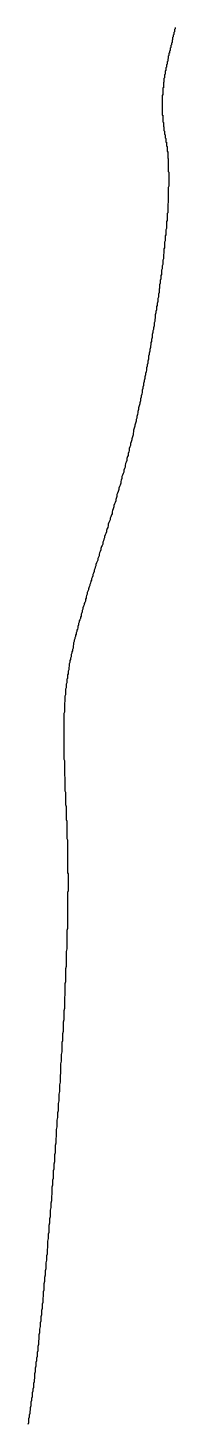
# Model space of a CAD drawing. Header units: millimetres. Extents: x 111 to 2999, y 81 to 1941.
# Drawn here: x 987.51 to 989.89, y 580.32 to 602.84 of the extents above; entities that cross this region are included whole.
import ezdxf

# ---------------------------------------------------------------- set-up
doc = ezdxf.new("R2010")
doc.units = ezdxf.units.MM

msp = doc.modelspace()

# ---------------------------------------------------------------- linework, layer by layer
msp.add_polyline3d([(989.89, 602.843, 0), (989.89, 602.833, 0), (989.89, 602.833, 0), (989.89, 602.823, 0), (989.88, 602.813, 0), (989.88, 602.803, 0), (989.88, 602.793, 0), (989.88, 602.783, 0), (989.88, 602.773, 0), (989.87, 602.763, 0), (989.87, 602.763, 0), (989.87, 602.753, 0), (989.87, 602.743, 0), (989.87, 602.733, 0), (989.86, 602.723, 0), (989.86, 602.713, 0), (989.86, 602.703, 0), (989.86, 602.703, 0), (989.86, 602.693, 0), (989.85, 602.683, 0), (989.85, 602.673, 0), (989.85, 602.663, 0), (989.85, 602.653, 0), (989.85, 602.643, 0), (989.84, 602.643, 0), (989.84, 602.633, 0), (989.84, 602.623, 0), (989.84, 602.613, 0), (989.84, 602.603, 0), (989.83, 602.593, 0), (989.83, 602.593, 0), (989.83, 602.583, 0), (989.83, 602.573, 0), (989.83, 602.563, 0), (989.82, 602.553, 0), (989.82, 602.553, 0), (989.82, 602.543, 0), (989.82, 602.533, 0), (989.82, 602.523, 0), (989.81, 602.513, 0), (989.81, 602.503, 0), (989.81, 602.503, 0), (989.81, 602.493, 0), (989.81, 602.483, 0), (989.81, 602.473, 0), (989.8, 602.463, 0), (989.8, 602.463, 0), (989.8, 602.453, 0), (989.8, 602.443, 0), (989.8, 602.433, 0), (989.79, 602.433, 0), (989.79, 602.423, 0), (989.79, 602.413, 0), (989.79, 602.403, 0), (989.79, 602.393, 0), (989.79, 602.393, 0), (989.78, 602.383, 0), (989.78, 602.373, 0), (989.78, 602.363, 0), (989.78, 602.363, 0), (989.78, 602.353, 0), (989.78, 602.343, 0), (989.77, 602.333, 0), (989.77, 602.333, 0), (989.77, 602.323, 0), (989.77, 602.313, 0), (989.77, 602.303, 0), (989.77, 602.303, 0), (989.76, 602.293, 0), (989.76, 602.283, 0), (989.76, 602.273, 0), (989.76, 602.273, 0), (989.76, 602.263, 0), (989.76, 602.253, 0), (989.75, 602.243, 0), (989.75, 602.243, 0), (989.75, 602.233, 0), (989.75, 602.223, 0), (989.75, 602.213, 0), (989.75, 602.213, 0), (989.75, 602.203, 0), (989.74, 602.193, 0), (989.74, 602.193, 0), (989.74, 602.183, 0), (989.74, 602.173, 0), (989.74, 602.163, 0), (989.74, 602.163, 0), (989.74, 602.153, 0), (989.73, 602.143, 0), (989.73, 602.143, 0), (989.73, 602.133, 0), (989.73, 602.123, 0), (989.73, 602.123, 0), (989.73, 602.113, 0), (989.73, 602.103, 0), (989.73, 602.103, 0), (989.73, 602.093, 0), (989.72, 602.083, 0), (989.72, 602.073, 0), (989.72, 602.073, 0), (989.72, 602.063, 0), (989.72, 602.053, 0), (989.72, 602.053, 0), (989.72, 602.043, 0), (989.72, 602.033, 0), (989.72, 602.033, 0), (989.71, 602.023, 0), (989.71, 602.013, 0), (989.71, 602.013, 0), (989.71, 602.003, 0), (989.71, 601.993, 0), (989.71, 601.993, 0), (989.71, 601.983, 0), (989.71, 601.983, 0), (989.71, 601.973, 0), (989.71, 601.963, 0), (989.7, 601.963, 0), (989.7, 601.953, 0), (989.7, 601.943, 0), (989.7, 601.943, 0), (989.7, 601.933, 0), (989.7, 601.923, 0), (989.7, 601.923, 0), (989.7, 601.913, 0), (989.7, 601.903, 0), (989.7, 601.903, 0), (989.7, 601.893, 0), (989.7, 601.893, 0), (989.7, 601.883, 0), (989.7, 601.873, 0), (989.69, 601.873, 0), (989.69, 601.863, 0), (989.69, 601.863, 0), (989.69, 601.853, 0), (989.69, 601.843, 0), (989.69, 601.843, 0), (989.69, 601.833, 0), (989.69, 601.823, 0), (989.69, 601.823, 0), (989.69, 601.813, 0), (989.69, 601.813, 0), (989.69, 601.803, 0), (989.69, 601.793, 0), (989.69, 601.793, 0), (989.69, 601.783, 0), (989.69, 601.783, 0), (989.69, 601.773, 0), (989.69, 601.763, 0), (989.69, 601.763, 0), (989.69, 601.753, 0), (989.68, 601.753, 0), (989.68, 601.743, 0), (989.68, 601.733, 0), (989.68, 601.733, 0), (989.68, 601.723, 0), (989.68, 601.723, 0), (989.68, 601.713, 0), (989.68, 601.713, 0), (989.68, 601.703, 0), (989.68, 601.693, 0), (989.68, 601.693, 0), (989.68, 601.683, 0), (989.68, 601.683, 0), (989.68, 601.673, 0), (989.68, 601.673, 0), (989.68, 601.663, 0), (989.68, 601.653, 0), (989.68, 601.653, 0), (989.68, 601.643, 0), (989.68, 601.643, 0), (989.68, 601.633, 0), (989.68, 601.633, 0), (989.68, 601.623, 0), (989.68, 601.613, 0), (989.68, 601.613, 0), (989.68, 601.603, 0), (989.68, 601.603, 0), (989.68, 601.593, 0), (989.68, 601.593, 0), (989.68, 601.583, 0), (989.68, 601.583, 0), (989.68, 601.573, 0), (989.68, 601.563, 0), (989.68, 601.563, 0), (989.68, 601.553, 0), (989.68, 601.553, 0), (989.68, 601.543, 0), (989.68, 601.543, 0), (989.68, 601.533, 0), (989.68, 601.533, 0), (989.68, 601.523, 0), (989.68, 601.523, 0), (989.68, 601.513, 0), (989.68, 601.513, 0), (989.68, 601.503, 0), (989.68, 601.493, 0), (989.68, 601.493, 0), (989.68, 601.483, 0), (989.68, 601.483, 0), (989.68, 601.473, 0), (989.68, 601.473, 0), (989.68, 601.463, 0), (989.68, 601.463, 0), (989.68, 601.453, 0), (989.68, 601.453, 0), (989.68, 601.443, 0), (989.68, 601.443, 0), (989.68, 601.433, 0), (989.69, 601.433, 0), (989.69, 601.423, 0), (989.69, 601.423, 0), (989.69, 601.413, 0), (989.69, 601.413, 0), (989.69, 601.403, 0), (989.69, 601.393, 0), (989.69, 601.393, 0), (989.69, 601.383, 0), (989.69, 601.383, 0), (989.69, 601.373, 0), (989.69, 601.373, 0), (989.69, 601.363, 0), (989.69, 601.363, 0), (989.69, 601.353, 0), (989.69, 601.353, 0), (989.69, 601.343, 0), (989.69, 601.343, 0), (989.69, 601.333, 0), (989.69, 601.333, 0), (989.69, 601.323, 0), (989.69, 601.323, 0), (989.7, 601.313, 0), (989.7, 601.313, 0), (989.7, 601.303, 0), (989.7, 601.303, 0), (989.7, 601.293, 0), (989.7, 601.293, 0), (989.7, 601.283, 0), (989.7, 601.283, 0), (989.7, 601.273, 0), (989.7, 601.273, 0), (989.7, 601.263, 0), (989.7, 601.263, 0), (989.7, 601.253, 0), (989.7, 601.253, 0), (989.7, 601.243, 0), (989.71, 601.243, 0), (989.71, 601.233, 0), (989.71, 601.233, 0), (989.71, 601.223, 0), (989.71, 601.223, 0), (989.71, 601.213, 0), (989.71, 601.213, 0), (989.71, 601.203, 0), (989.71, 601.203, 0), (989.71, 601.193, 0), (989.71, 601.183, 0), (989.71, 601.183, 0), (989.72, 601.173, 0), (989.72, 601.173, 0), (989.72, 601.163, 0), (989.72, 601.163, 0), (989.72, 601.153, 0), (989.72, 601.153, 0), (989.72, 601.143, 0), (989.72, 601.143, 0), (989.72, 601.133, 0), (989.72, 601.133, 0), (989.72, 601.123, 0), (989.73, 601.113, 0), (989.73, 601.113, 0), (989.73, 601.103, 0), (989.73, 601.103, 0), (989.73, 601.093, 0), (989.73, 601.093, 0), (989.73, 601.083, 0), (989.73, 601.073, 0), (989.73, 601.073, 0), (989.73, 601.063, 0), (989.73, 601.063, 0), (989.74, 601.053, 0), (989.74, 601.043, 0), (989.74, 601.043, 0), (989.74, 601.033, 0), (989.74, 601.033, 0), (989.74, 601.023, 0), (989.74, 601.013, 0), (989.74, 601.013, 0), (989.74, 601.003, 0), (989.74, 600.993, 0), (989.75, 600.993, 0), (989.75, 600.983, 0), (989.75, 600.973, 0), (989.75, 600.973, 0), (989.75, 600.963, 0), (989.75, 600.953, 0), (989.75, 600.953, 0), (989.75, 600.943, 0), (989.75, 600.933, 0), (989.75, 600.933, 0), (989.76, 600.923, 0), (989.76, 600.913, 0), (989.76, 600.903, 0), (989.76, 600.903, 0), (989.76, 600.893, 0), (989.76, 600.883, 0), (989.76, 600.873, 0), (989.76, 600.873, 0), (989.76, 600.863, 0), (989.76, 600.853, 0), (989.76, 600.843, 0), (989.77, 600.843, 0), (989.77, 600.833, 0), (989.77, 600.823, 0), (989.77, 600.813, 0), (989.77, 600.803, 0), (989.77, 600.793, 0), (989.77, 600.793, 0), (989.77, 600.783, 0), (989.77, 600.773, 0), (989.77, 600.763, 0), (989.77, 600.753, 0), (989.77, 600.743, 0), (989.77, 600.733, 0), (989.78, 600.733, 0), (989.78, 600.723, 0), (989.78, 600.713, 0), (989.78, 600.703, 0), (989.78, 600.693, 0), (989.78, 600.683, 0), (989.78, 600.673, 0), (989.78, 600.663, 0), (989.78, 600.653, 0), (989.78, 600.643, 0), (989.78, 600.633, 0), (989.78, 600.623, 0), (989.78, 600.613, 0), (989.78, 600.603, 0), (989.78, 600.593, 0), (989.78, 600.583, 0), (989.78, 600.573, 0), (989.78, 600.563, 0), (989.78, 600.553, 0), (989.78, 600.543, 0), (989.78, 600.533, 0), (989.78, 600.523, 0), (989.79, 600.513, 0), (989.79, 600.503, 0), (989.79, 600.493, 0), (989.79, 600.473, 0), (989.79, 600.463, 0), (989.79, 600.453, 0), (989.79, 600.443, 0), (989.79, 600.433, 0), (989.79, 600.423, 0), (989.79, 600.403, 0), (989.79, 600.393, 0), (989.79, 600.383, 0), (989.79, 600.373, 0), (989.79, 600.363, 0), (989.79, 600.343, 0), (989.79, 600.333, 0), (989.79, 600.323, 0), (989.79, 600.303, 0), (989.79, 600.293, 0), (989.79, 600.283, 0), (989.78, 600.263, 0), (989.78, 600.253, 0), (989.78, 600.243, 0), (989.78, 600.223, 0), (989.78, 600.213, 0), (989.78, 600.203, 0), (989.78, 600.183, 0), (989.78, 600.173, 0), (989.78, 600.153, 0), (989.78, 600.143, 0), (989.78, 600.123, 0), (989.78, 600.113, 0), (989.78, 600.103, 0), (989.78, 600.083, 0), (989.78, 600.073, 0), (989.78, 600.053, 0), (989.78, 600.033, 0), (989.78, 600.023, 0), (989.77, 600.003, 0), (989.77, 599.993, 0), (989.77, 599.973, 0), (989.77, 599.953, 0), (989.77, 599.943, 0), (989.77, 599.923, 0), (989.77, 599.913, 0), (989.77, 599.893, 0), (989.77, 599.873, 0), (989.77, 599.853, 0), (989.76, 599.843, 0), (989.76, 599.823, 0), (989.76, 599.803, 0), (989.76, 599.783, 0), (989.76, 599.773, 0), (989.76, 599.753, 0), (989.76, 599.733, 0), (989.75, 599.713, 0), (989.75, 599.693, 0), (989.75, 599.673, 0), (989.75, 599.663, 0), (989.75, 599.643, 0), (989.75, 599.623, 0), (989.75, 599.603, 0), (989.74, 599.583, 0), (989.74, 599.563, 0), (989.74, 599.543, 0), (989.74, 599.523, 0), (989.74, 599.503, 0), (989.73, 599.483, 0), (989.73, 599.463, 0), (989.73, 599.443, 0), (989.73, 599.423, 0), (989.73, 599.403, 0), (989.72, 599.383, 0), (989.72, 599.353, 0), (989.72, 599.333, 0), (989.72, 599.313, 0), (989.72, 599.293, 0), (989.71, 599.273, 0), (989.71, 599.253, 0), (989.71, 599.233, 0), (989.71, 599.203, 0), (989.7, 599.183, 0), (989.7, 599.163, 0), (989.7, 599.143, 0), (989.7, 599.113, 0), (989.69, 599.093, 0), (989.69, 599.073, 0), (989.69, 599.053, 0), (989.69, 599.023, 0), (989.68, 599.003, 0), (989.68, 598.983, 0), (989.68, 598.953, 0), (989.67, 598.933, 0), (989.67, 598.913, 0), (989.67, 598.883, 0), (989.67, 598.863, 0), (989.66, 598.843, 0), (989.66, 598.813, 0), (989.66, 598.793, 0), (989.65, 598.763, 0), (989.65, 598.743, 0), (989.65, 598.723, 0), (989.64, 598.693, 0), (989.64, 598.673, 0), (989.64, 598.643, 0), (989.63, 598.623, 0), (989.63, 598.593, 0), (989.63, 598.573, 0), (989.62, 598.543, 0), (989.62, 598.523, 0), (989.62, 598.493, 0), (989.61, 598.473, 0), (989.61, 598.443, 0), (989.61, 598.423, 0), (989.6, 598.393, 0), (989.6, 598.363, 0), (989.59, 598.343, 0), (989.59, 598.313, 0), (989.59, 598.293, 0), (989.58, 598.263, 0), (989.58, 598.243, 0), (989.57, 598.213, 0), (989.57, 598.183, 0), (989.57, 598.163, 0), (989.56, 598.133, 0), (989.56, 598.103, 0), (989.55, 598.083, 0), (989.55, 598.053, 0), (989.55, 598.033, 0), (989.54, 598.003, 0), (989.54, 597.973, 0), (989.53, 597.953, 0), (989.53, 597.923, 0), (989.52, 597.893, 0), (989.52, 597.873, 0), (989.52, 597.843, 0), (989.51, 597.813, 0), (989.51, 597.783, 0), (989.5, 597.763, 0), (989.5, 597.733, 0), (989.49, 597.703, 0), (989.49, 597.683, 0), (989.48, 597.653, 0), (989.48, 597.623, 0), (989.47, 597.593, 0), (989.47, 597.573, 0), (989.46, 597.543, 0), (989.46, 597.513, 0), (989.46, 597.493, 0), (989.45, 597.463, 0), (989.45, 597.433, 0), (989.44, 597.403, 0), (989.44, 597.383, 0), (989.43, 597.353, 0), (989.43, 597.323, 0), (989.42, 597.293, 0), (989.41, 597.263, 0), (989.41, 597.243, 0), (989.4, 597.213, 0), (989.4, 597.183, 0), (989.39, 597.153, 0), (989.39, 597.133, 0), (989.38, 597.103, 0), (989.38, 597.073, 0), (989.37, 597.043, 0), (989.37, 597.023, 0), (989.36, 596.993, 0), (989.36, 596.963, 0), (989.35, 596.933, 0), (989.34, 596.903, 0), (989.34, 596.883, 0), (989.33, 596.853, 0), (989.33, 596.823, 0), (989.32, 596.793, 0), (989.32, 596.773, 0), (989.31, 596.743, 0), (989.3, 596.713, 0), (989.3, 596.683, 0), (989.29, 596.653, 0), (989.29, 596.633, 0), (989.28, 596.603, 0), (989.27, 596.573, 0), (989.27, 596.543, 0), (989.26, 596.523, 0), (989.26, 596.493, 0), (989.25, 596.463, 0), (989.24, 596.433, 0), (989.24, 596.413, 0), (989.23, 596.383, 0), (989.22, 596.353, 0), (989.22, 596.323, 0), (989.21, 596.303, 0), (989.21, 596.273, 0), (989.2, 596.243, 0), (989.19, 596.213, 0), (989.19, 596.193, 0), (989.18, 596.163, 0), (989.17, 596.133, 0), (989.17, 596.103, 0), (989.16, 596.083, 0), (989.15, 596.053, 0), (989.15, 596.023, 0), (989.14, 596.003, 0), (989.13, 595.973, 0), (989.13, 595.943, 0), (989.12, 595.923, 0), (989.11, 595.893, 0), (989.11, 595.863, 0), (989.1, 595.833, 0), (989.09, 595.813, 0), (989.08, 595.783, 0), (989.08, 595.753, 0), (989.07, 595.733, 0), (989.06, 595.703, 0), (989.06, 595.673, 0), (989.05, 595.653, 0), (989.04, 595.623, 0), (989.03, 595.603, 0), (989.03, 595.573, 0), (989.02, 595.543, 0), (989.01, 595.523, 0), (989.01, 595.493, 0), (989, 595.463, 0), (988.99, 595.443, 0), (988.98, 595.413, 0), (988.98, 595.393, 0), (988.97, 595.363, 0), (988.96, 595.333, 0), (988.95, 595.313, 0), (988.95, 595.283, 0), (988.94, 595.263, 0), (988.93, 595.233, 0), (988.93, 595.213, 0), (988.92, 595.183, 0), (988.91, 595.163, 0), (988.9, 595.133, 0), (988.9, 595.113, 0), (988.89, 595.083, 0), (988.88, 595.053, 0), (988.87, 595.033, 0), (988.87, 595.003, 0), (988.86, 594.983, 0), (988.85, 594.953, 0), (988.84, 594.933, 0), (988.84, 594.903, 0), (988.83, 594.883, 0), (988.82, 594.863, 0), (988.81, 594.833, 0), (988.81, 594.813, 0), (988.8, 594.783, 0), (988.79, 594.763, 0), (988.78, 594.733, 0), (988.78, 594.713, 0), (988.77, 594.683, 0), (988.76, 594.663, 0), (988.75, 594.633, 0), (988.75, 594.613, 0), (988.74, 594.593, 0), (988.73, 594.563, 0), (988.72, 594.543, 0), (988.72, 594.513, 0), (988.71, 594.493, 0), (988.7, 594.473, 0), (988.69, 594.443, 0), (988.69, 594.423, 0), (988.68, 594.393, 0), (988.67, 594.373, 0), (988.66, 594.353, 0), (988.66, 594.323, 0), (988.65, 594.303, 0), (988.64, 594.283, 0), (988.64, 594.253, 0), (988.63, 594.233, 0), (988.62, 594.213, 0), (988.61, 594.183, 0), (988.61, 594.163, 0), (988.6, 594.143, 0), (988.59, 594.113, 0), (988.58, 594.093, 0), (988.58, 594.073, 0), (988.57, 594.043, 0), (988.56, 594.023, 0), (988.56, 594.003, 0), (988.55, 593.973, 0), (988.54, 593.953, 0), (988.54, 593.933, 0), (988.53, 593.913, 0), (988.52, 593.883, 0), (988.51, 593.863, 0), (988.51, 593.843, 0), (988.5, 593.823, 0), (988.49, 593.793, 0), (988.49, 593.773, 0), (988.48, 593.753, 0), (988.47, 593.733, 0), (988.47, 593.703, 0), (988.46, 593.683, 0), (988.45, 593.663, 0), (988.45, 593.643, 0), (988.44, 593.623, 0), (988.44, 593.593, 0), (988.43, 593.573, 0), (988.42, 593.553, 0), (988.42, 593.533, 0), (988.41, 593.513, 0), (988.4, 593.483, 0), (988.4, 593.463, 0), (988.39, 593.443, 0), (988.39, 593.423, 0), (988.38, 593.403, 0), (988.37, 593.383, 0), (988.37, 593.353, 0), (988.36, 593.333, 0), (988.36, 593.313, 0), (988.35, 593.293, 0), (988.34, 593.273, 0), (988.34, 593.253, 0), (988.33, 593.233, 0), (988.33, 593.213, 0), (988.32, 593.183, 0), (988.32, 593.163, 0), (988.31, 593.143, 0), (988.3, 593.123, 0), (988.3, 593.103, 0), (988.29, 593.083, 0), (988.29, 593.063, 0), (988.28, 593.043, 0), (988.28, 593.023, 0), (988.27, 593.003, 0), (988.27, 592.983, 0), (988.26, 592.963, 0), (988.26, 592.943, 0), (988.25, 592.923, 0), (988.25, 592.893, 0), (988.24, 592.873, 0), (988.24, 592.853, 0), (988.24, 592.833, 0), (988.23, 592.813, 0), (988.23, 592.793, 0), (988.22, 592.773, 0), (988.22, 592.753, 0), (988.21, 592.733, 0), (988.21, 592.713, 0), (988.21, 592.693, 0), (988.2, 592.673, 0), (988.2, 592.653, 0), (988.19, 592.633, 0), (988.19, 592.613, 0), (988.19, 592.603, 0), (988.18, 592.583, 0), (988.18, 592.563, 0), (988.18, 592.543, 0), (988.17, 592.523, 0), (988.17, 592.503, 0), (988.17, 592.483, 0), (988.16, 592.463, 0), (988.16, 592.443, 0), (988.16, 592.423, 0), (988.15, 592.403, 0), (988.15, 592.383, 0), (988.15, 592.363, 0), (988.15, 592.343, 0), (988.14, 592.333, 0), (988.14, 592.313, 0), (988.14, 592.293, 0), (988.14, 592.273, 0), (988.13, 592.253, 0), (988.13, 592.233, 0), (988.13, 592.213, 0), (988.13, 592.193, 0), (988.12, 592.173, 0), (988.12, 592.163, 0), (988.12, 592.143, 0), (988.12, 592.123, 0), (988.12, 592.103, 0), (988.12, 592.083, 0), (988.11, 592.063, 0), (988.11, 592.043, 0), (988.11, 592.023, 0), (988.11, 592.013, 0), (988.11, 591.993, 0), (988.11, 591.973, 0), (988.1, 591.953, 0), (988.1, 591.933, 0), (988.1, 591.913, 0), (988.1, 591.893, 0), (988.1, 591.873, 0), (988.1, 591.863, 0), (988.1, 591.843, 0), (988.1, 591.823, 0), (988.1, 591.803, 0), (988.09, 591.783, 0), (988.09, 591.763, 0), (988.09, 591.743, 0), (988.09, 591.723, 0), (988.09, 591.703, 0), (988.09, 591.693, 0), (988.09, 591.673, 0), (988.09, 591.653, 0), (988.09, 591.633, 0), (988.09, 591.613, 0), (988.09, 591.593, 0), (988.09, 591.573, 0), (988.09, 591.553, 0), (988.09, 591.533, 0), (988.09, 591.523, 0), (988.09, 591.503, 0), (988.09, 591.483, 0), (988.09, 591.463, 0), (988.09, 591.443, 0), (988.09, 591.423, 0), (988.09, 591.403, 0), (988.09, 591.383, 0), (988.09, 591.363, 0), (988.09, 591.343, 0), (988.09, 591.323, 0), (988.09, 591.303, 0), (988.09, 591.283, 0), (988.09, 591.263, 0), (988.09, 591.243, 0), (988.09, 591.223, 0), (988.09, 591.203, 0), (988.09, 591.183, 0), (988.09, 591.163, 0), (988.09, 591.143, 0), (988.09, 591.123, 0), (988.09, 591.103, 0), (988.09, 591.083, 0), (988.09, 591.063, 0), (988.09, 591.043, 0), (988.1, 591.023, 0), (988.1, 591.003, 0), (988.1, 590.983, 0), (988.1, 590.963, 0), (988.1, 590.943, 0), (988.1, 590.923, 0), (988.1, 590.903, 0), (988.1, 590.883, 0), (988.1, 590.863, 0), (988.1, 590.843, 0), (988.1, 590.813, 0), (988.1, 590.793, 0), (988.1, 590.773, 0), (988.11, 590.753, 0), (988.11, 590.733, 0), (988.11, 590.713, 0), (988.11, 590.693, 0), (988.11, 590.663, 0), (988.11, 590.643, 0), (988.11, 590.623, 0), (988.11, 590.603, 0), (988.11, 590.583, 0), (988.11, 590.563, 0), (988.11, 590.533, 0), (988.12, 590.513, 0), (988.12, 590.493, 0), (988.12, 590.473, 0), (988.12, 590.443, 0), (988.12, 590.423, 0), (988.12, 590.403, 0), (988.12, 590.373, 0), (988.12, 590.353, 0), (988.12, 590.333, 0), (988.12, 590.313, 0), (988.13, 590.283, 0), (988.13, 590.263, 0), (988.13, 590.233, 0), (988.13, 590.213, 0), (988.13, 590.193, 0), (988.13, 590.163, 0), (988.13, 590.143, 0), (988.13, 590.123, 0), (988.13, 590.093, 0), (988.13, 590.073, 0), (988.14, 590.043, 0), (988.14, 590.023, 0), (988.14, 589.993, 0), (988.14, 589.973, 0), (988.14, 589.943, 0), (988.14, 589.923, 0), (988.14, 589.893, 0), (988.14, 589.873, 0), (988.14, 589.843, 0), (988.14, 589.823, 0), (988.14, 589.793, 0), (988.14, 589.763, 0), (988.15, 589.743, 0), (988.15, 589.713, 0), (988.15, 589.693, 0), (988.15, 589.663, 0), (988.15, 589.633, 0), (988.15, 589.613, 0), (988.15, 589.583, 0), (988.15, 589.553, 0), (988.15, 589.523, 0), (988.15, 589.503, 0), (988.15, 589.473, 0), (988.15, 589.443, 0), (988.15, 589.413, 0), (988.15, 589.393, 0), (988.15, 589.363, 0), (988.15, 589.333, 0), (988.15, 589.303, 0), (988.15, 589.273, 0), (988.15, 589.243, 0), (988.15, 589.213, 0), (988.16, 589.193, 0), (988.16, 589.163, 0), (988.16, 589.133, 0), (988.16, 589.103, 0), (988.16, 589.073, 0), (988.16, 589.043, 0), (988.16, 589.013, 0), (988.16, 588.983, 0), (988.16, 588.953, 0), (988.16, 588.923, 0), (988.15, 588.893, 0), (988.15, 588.863, 0), (988.15, 588.833, 0), (988.15, 588.793, 0), (988.15, 588.763, 0), (988.15, 588.733, 0), (988.15, 588.703, 0), (988.15, 588.673, 0), (988.15, 588.643, 0), (988.15, 588.613, 0), (988.15, 588.573, 0), (988.15, 588.543, 0), (988.15, 588.513, 0), (988.15, 588.483, 0), (988.15, 588.443, 0), (988.15, 588.413, 0), (988.15, 588.383, 0), (988.15, 588.353, 0), (988.15, 588.313, 0), (988.14, 588.283, 0), (988.14, 588.253, 0), (988.14, 588.213, 0), (988.14, 588.183, 0), (988.14, 588.153, 0), (988.14, 588.113, 0), (988.14, 588.083, 0), (988.14, 588.043, 0), (988.14, 588.013, 0), (988.14, 587.983, 0), (988.13, 587.943, 0), (988.13, 587.913, 0), (988.13, 587.873, 0), (988.13, 587.843, 0), (988.13, 587.803, 0), (988.13, 587.773, 0), (988.13, 587.733, 0), (988.13, 587.703, 0), (988.12, 587.663, 0), (988.12, 587.633, 0), (988.12, 587.593, 0), (988.12, 587.563, 0), (988.12, 587.523, 0), (988.12, 587.493, 0), (988.12, 587.453, 0), (988.11, 587.423, 0), (988.11, 587.383, 0), (988.11, 587.353, 0), (988.11, 587.313, 0), (988.11, 587.273, 0), (988.11, 587.243, 0), (988.1, 587.203, 0), (988.1, 587.173, 0), (988.1, 587.133, 0), (988.1, 587.093, 0), (988.1, 587.063, 0), (988.1, 587.023, 0), (988.09, 586.983, 0), (988.09, 586.953, 0), (988.09, 586.913, 0), (988.09, 586.873, 0), (988.09, 586.843, 0), (988.08, 586.803, 0), (988.08, 586.763, 0), (988.08, 586.733, 0), (988.08, 586.693, 0), (988.08, 586.653, 0), (988.07, 586.613, 0), (988.07, 586.583, 0), (988.07, 586.543, 0), (988.07, 586.503, 0), (988.06, 586.473, 0), (988.06, 586.433, 0), (988.06, 586.393, 0), (988.06, 586.353, 0), (988.06, 586.323, 0), (988.05, 586.283, 0), (988.05, 586.243, 0), (988.05, 586.203, 0), (988.05, 586.173, 0), (988.04, 586.133, 0), (988.04, 586.093, 0), (988.04, 586.053, 0), (988.04, 586.023, 0), (988.04, 585.983, 0), (988.03, 585.943, 0), (988.03, 585.903, 0), (988.03, 585.873, 0), (988.03, 585.833, 0), (988.02, 585.793, 0), (988.02, 585.753, 0), (988.02, 585.713, 0), (988.02, 585.683, 0), (988.01, 585.643, 0), (988.01, 585.603, 0), (988.01, 585.563, 0), (988.01, 585.533, 0), (988, 585.493, 0), (988, 585.453, 0), (988, 585.413, 0), (988, 585.373, 0), (987.99, 585.343, 0), (987.99, 585.303, 0), (987.99, 585.263, 0), (987.98, 585.223, 0), (987.98, 585.183, 0), (987.98, 585.153, 0), (987.98, 585.113, 0), (987.97, 585.073, 0), (987.97, 585.033, 0), (987.97, 585.003, 0), (987.97, 584.963, 0), (987.96, 584.923, 0), (987.96, 584.883, 0), (987.96, 584.853, 0), (987.95, 584.813, 0), (987.95, 584.773, 0), (987.95, 584.733, 0), (987.95, 584.693, 0), (987.94, 584.663, 0), (987.94, 584.623, 0), (987.94, 584.583, 0), (987.94, 584.553, 0), (987.93, 584.513, 0), (987.93, 584.473, 0), (987.93, 584.433, 0), (987.92, 584.403, 0), (987.92, 584.363, 0), (987.92, 584.323, 0), (987.92, 584.283, 0), (987.91, 584.253, 0), (987.91, 584.213, 0), (987.91, 584.173, 0), (987.9, 584.143, 0), (987.9, 584.103, 0), (987.9, 584.063, 0), (987.9, 584.033, 0), (987.89, 583.993, 0), (987.89, 583.953, 0), (987.89, 583.923, 0), (987.88, 583.883, 0), (987.88, 583.843, 0), (987.88, 583.813, 0), (987.87, 583.773, 0), (987.87, 583.743, 0), (987.87, 583.703, 0), (987.87, 583.663, 0), (987.86, 583.633, 0), (987.86, 583.593, 0), (987.86, 583.563, 0), (987.85, 583.523, 0), (987.85, 583.483, 0), (987.85, 583.453, 0), (987.85, 583.413, 0), (987.84, 583.383, 0), (987.84, 583.343, 0), (987.84, 583.313, 0), (987.83, 583.273, 0), (987.83, 583.243, 0), (987.83, 583.203, 0), (987.83, 583.173, 0), (987.82, 583.133, 0), (987.82, 583.103, 0), (987.82, 583.063, 0), (987.81, 583.033, 0), (987.81, 582.993, 0), (987.81, 582.963, 0), (987.8, 582.923, 0), (987.8, 582.893, 0), (987.8, 582.853, 0), (987.8, 582.823, 0), (987.79, 582.793, 0), (987.79, 582.753, 0), (987.79, 582.723, 0), (987.78, 582.683, 0), (987.78, 582.653, 0), (987.78, 582.623, 0), (987.77, 582.583, 0), (987.77, 582.553, 0), (987.77, 582.513, 0), (987.77, 582.483, 0), (987.76, 582.453, 0), (987.76, 582.413, 0), (987.76, 582.383, 0), (987.75, 582.353, 0), (987.75, 582.313, 0), (987.75, 582.283, 0), (987.74, 582.253, 0), (987.74, 582.213, 0), (987.74, 582.183, 0), (987.73, 582.153, 0), (987.73, 582.113, 0), (987.73, 582.083, 0), (987.72, 582.053, 0), (987.72, 582.023, 0), (987.72, 581.983, 0), (987.71, 581.953, 0), (987.71, 581.923, 0), (987.71, 581.893, 0), (987.7, 581.853, 0), (987.7, 581.823, 0), (987.7, 581.793, 0), (987.69, 581.763, 0), (987.69, 581.723, 0), (987.69, 581.693, 0), (987.68, 581.663, 0), (987.68, 581.633, 0), (987.68, 581.603, 0), (987.67, 581.573, 0), (987.67, 581.533, 0), (987.67, 581.503, 0), (987.66, 581.473, 0), (987.66, 581.443, 0), (987.66, 581.413, 0), (987.65, 581.383, 0), (987.65, 581.343, 0), (987.64, 581.313, 0), (987.64, 581.283, 0), (987.64, 581.253, 0), (987.63, 581.223, 0), (987.63, 581.193, 0), (987.63, 581.163, 0), (987.62, 581.133, 0), (987.62, 581.103, 0), (987.62, 581.063, 0), (987.61, 581.033, 0), (987.61, 581.003, 0), (987.6, 580.973, 0), (987.6, 580.943, 0), (987.6, 580.913, 0), (987.59, 580.883, 0), (987.59, 580.853, 0), (987.58, 580.823, 0), (987.58, 580.793, 0), (987.58, 580.763, 0), (987.57, 580.733, 0), (987.57, 580.703, 0), (987.56, 580.673, 0), (987.56, 580.643, 0), (987.56, 580.613, 0), (987.55, 580.583, 0), (987.55, 580.553, 0), (987.54, 580.523, 0), (987.54, 580.493, 0), (987.53, 580.463, 0), (987.53, 580.433, 0), (987.52, 580.403, 0), (987.52, 580.373, 0), (987.52, 580.343, 0), (987.51, 580.313, 0)])

doc.saveas('drawing.dxf')
